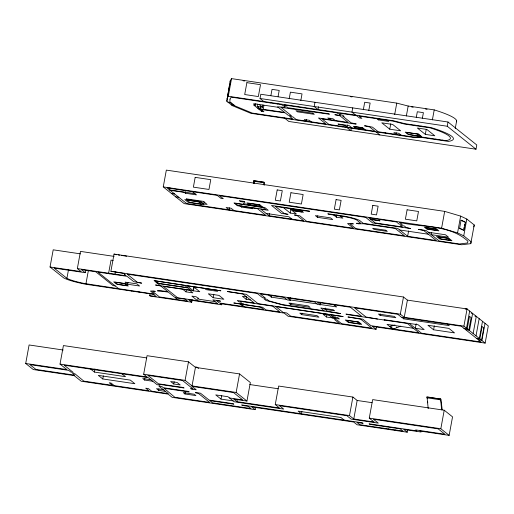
<?xml version="1.0" encoding="UTF-8"?>
<svg xmlns="http://www.w3.org/2000/svg" width="514" height="514" viewBox="0 0 514 514"><rect width="100%" height="100%" fill="white"/><g stroke="black" fill="none" stroke-linecap="round" stroke-linejoin="round"><path stroke-width="0.77" d="M226.982 98.527L228.293 96.266L393.525 120.764L404.929 123.681L430.976 127.543A69.808 9.477 10.4 0 1 448.362 141.421L422.315 137.566L414.49 137.579L250.826 113.311L232.373 105.678L226.815 101.245L230.227 80.878L231.531 78.616L396.769 103.115L408.174 106.032L434.214 109.893A69.808 9.477 10.4 0 1 456.438 121.805M229.405 86.795L229.52 85.009L227.651 96.375L227.978 95.238M230.137 82.234L230.227 80.878M255.554 407.345L255.13 409.658L172.19 397.361L168.123 394.116L81.212 381.234L74.17 375.612L33.294 369.553L25.7 363.488L29.099 344.965L63.183 350.021M149.992 294.098L149.702 295.659L156.192 296.475L153.827 294.586L152.003 294.079L86.121 284.313A26.169 3.553 10.4 0 1 63.672 277.875L50.044 266.997L53.199 249.817L80.409 253.852M175.325 297.728L185.188 299.193L187.629 301.14L159.501 296.97L152.697 291.534L155.344 291.387L153.667 290.943L150.454 291.053L154.335 294.149L84.219 283.458A22.719 3.084 10.4 0 1 67.687 278.723L66.916 278.318L68.49 269.728M50.044 266.997L81.141 271.604L77.338 268.571L80.492 251.391L114.127 256.383M25.7 363.488L66.916 369.598L60.022 364.092L63.421 345.569L146.612 357.905M66.916 278.318L54.099 268.083L85.195 272.696L85.626 270.351M85.941 283.799L88.376 270.525M77.338 268.571L124.272 275.53L126.033 275.401L123.514 273.39L110.889 271.263L114.037 254.089L403.477 297.002L407.396 300.125L467.065 308.972L488.3 325.934L485.145 343.108L372.432 326.396L376.075 329.301L376.505 326.955M121.844 373.762L125.506 376.685L94.403 372.072L94.968 368.975M115.438 271.848L115.014 274.155L115.766 274.752M102.774 378.959L98.283 375.368L130.35 380.122L134.841 383.714L102.774 378.959L103.346 375.862M124.272 275.53L124.561 273.968M127.742 284.261L125.056 282.115L136.904 283.869L139.59 286.015L127.742 284.261L128.025 282.732M163.253 186.91L166.337 170.115L444.681 211.382L460.64 216.111L466.821 219.054L474.223 224.965L470.766 243.655L461.675 244.767L184.198 203.628L163.253 186.91L441.597 228.177L457.556 232.9L463.737 235.849L471.139 241.76L470.766 243.655M169.986 187.623L169.569 189.917L194.992 193.682M60.022 364.092L147.171 377.013L143.663 374.211L147.062 355.688L188.497 361.83L195.436 367.375L239.55 373.916L250.35 382.538L246.945 401.061L233.69 399.095L236.909 401.665L279.52 407.981L275.253 404.576L278.652 386.046L352.9 397.059L357.166 400.464L372.033 402.668M152.799 381.266L144.601 380.052L144.884 378.522M192.519 191.709L196.502 194.89L185.406 193.245L185.689 191.716M165.476 391.385L158.665 390.377L158.942 388.867M189.582 290.256L192.853 292.864L185.972 291.843L186.344 289.8M203.73 203.904L200.839 201.597L187.224 199.573L186.312 198.847L203.306 201.366L207.103 204.405L203.73 203.904L204.116 201.79M173.745 383.99L170.654 381.516L177.112 382.474L180.208 384.947L173.745 383.99L174.162 381.722M226.815 101.245L227.381 98.174M227.663 96.638L227.92 94.904M228.222 93.567L228.46 91.955M228.73 90.477L229 89.006M229.771 85.131L230.054 83.596M228.293 96.266L231.531 78.616M193.99 287.05L193.303 290.77L199.76 291.727L193.508 286.735M118.618 288.643L97.911 272.105L127.048 276.307L133.794 281.691L141.697 283.156L137.373 282.302L127.183 274.168L257.238 293.449L262.577 297.709L265.475 298.139L260.135 293.879L284.236 297.452L287.377 299.958L290.551 300.427L287.41 297.921L314.684 301.969L317.832 304.481L320.749 304.911L317.601 302.399L350.419 307.263L361.837 316.38L345.961 314.022L346.481 314.439L407.319 323.46L419.038 332.815L370.947 325.69L362.775 319.162L347.927 316.965L360.693 319.175L372.02 328.215L341.604 323.704L336.754 319.83L334.479 319.496L339.33 323.364L290.686 316.155L286.716 312.981L283.169 312.454L275.819 306.588L328.009 314.324L333.104 318.391L335.379 318.731L330.284 314.664L343.153 316.573L258.015 303.633L246.367 294.329L227.355 291.515L243.071 294.085L254.263 303.022L237.282 300.504L238.92 301.808L241.394 302.174L240.327 301.326L272.638 306.119L279.982 311.985L265.841 309.884L262.493 307.211L244.323 304.519L243.225 303.639L240.751 303.273L241.85 304.147L233.799 302.958L260.81 307.25L263.714 309.569L219.375 302.997L216.465 300.677L220.538 301.281L220.095 300.921L212.815 299.848L217.634 303.69L177.651 297.76L163.381 286.369L193.36 290.815L194.08 286.908M191.587 302.148L192.018 299.81M149.702 295.659L150.236 296.083L191.683 302.226L192.114 299.88M198.141 298.004L197.639 300.729L191.876 296.128L196.168 296.764L199.329 299.283L215.025 301.609M246.945 401.061L236.151 392.439L192.037 385.898L185.098 380.354L188.497 361.83M184.976 393.968L183.247 392.587L194.196 394.212L195.924 395.594L184.976 393.968L185.252 392.445M192.037 385.898L195.532 366.938L196.939 367.15L198.558 368.442M229.372 207.772L229 209.808L226.109 207.502L231.152 208.254L234.043 210.56M213.181 297.69L208.324 293.809L219.009 295.396L223.86 299.27L213.181 297.69L213.805 294.284M261.151 109.572L263.894 111.763L261.69 111.435L253.428 104.837L255.535 105.152L255.818 103.61M260.572 106.52L260.148 108.833L257.154 106.443L257.578 104.13M191.683 302.226L188.767 299.9L221.688 304.776L221.971 303.215M258.324 106.976L258.034 108.518L284.672 112.47L277.579 106.803L284.917 107.31L283.998 106.578L287.088 107.034L287.975 107.741L328.87 113.8L329.416 114.237L281.017 107.381L291.477 115.734L288.142 115.239L285.109 112.817L258.94 109.244M263.843 101.534L260.026 98.489L260.804 94.255L448.015 122.011L476.774 144.974L475.996 149.208L288.784 121.452L284.917 118.368M251.532 207.817L252.682 208.735L241.574 207.091L241.818 205.728M261.69 111.435L261.973 109.893M257.154 106.443L262.545 107.24L262.969 104.927M263.2 109.283L263.907 105.447M253.967 183.588L253.884 180.677L264.003 182.181L264.228 184.969M253.884 180.677L254.109 183.472M270.904 95.495L272.034 89.359L279.211 90.419L278.087 96.555M233.208 400.92L221.014 399.115L221.701 395.382M264.087 185.091L264.003 182.181M250.376 299.919L246.155 299.289L246.585 296.925M289.189 98.797L290.404 92.16L302.033 93.889L300.818 100.526M236.151 392.439L239.55 373.916M269.028 215.745L260.823 209.192L268.237 210.29L264.716 207.476L248.249 205.041L247.234 204.231L243.456 203.666L244.465 204.476L233.998 202.927L237.519 205.741L257.527 208.703L265.732 215.257L186.614 203.525L167.095 187.938L217.223 195.371L220.936 198.333L223.282 198.68L219.568 195.718L365.692 217.383L372.631 222.922L410.557 228.544L406.246 227.535L404.306 225.987L400.483 225.421L402.423 226.97L375.201 222.935L368.834 217.846L396.429 221.939L399.115 224.078L402.237 224.547L399.551 222.401C422.084 227.715 449.679 224.374 467.926 241.227L467.579 242.974L459.426 243.977L439.174 240.97L426.08 230.516L418.306 229.366L423.607 230.426L436.277 240.539L407.628 236.292L397.785 228.441L363.18 223.307L359.556 220.416A16.172 2.197 10.4 0 0 343.384 216.047L327.803 213.74L328.44 214.248L344.02 216.555A12.811 1.741 10.4 0 1 356.626 219.947L360.674 223.179L356.446 223.294L358.374 223.821L363.347 223.738L395.247 228.467L404.467 235.823L355.894 228.627L350.066 223.969L353.407 223.911L351.64 223.423L347.586 223.532L353.516 228.274L306.672 221.328L299.72 215.777L294.438 214.993L297.388 215.745L303.858 220.911L269.028 215.745L269.452 213.458M236.909 401.665L237.333 399.346M286.735 299.444L271.308 297.163L271.591 295.621M306.517 119.544L306.235 121.092L304.314 119.556L309.267 120.289L311.188 121.824M289.581 208.511L296.411 213.965L290.198 213.04L290.988 208.735M314.96 102.286L314.183 106.52L317.999 109.566L318.519 106.745M290.288 297.574L289.864 299.88L317.138 303.928M290.712 304.5L288.919 303.061L308.316 305.939L310.115 307.372L290.712 304.5L290.969 303.112M330.104 118.271L329.847 119.672L327.739 117.989L333.04 118.773L335.154 120.456M317.504 217.332L315.371 215.629L330.598 217.891L332.731 219.594L317.504 217.332L317.781 215.803M301.724 314.639L299.81 313.116L317.022 315.667L318.937 317.196L301.724 314.639L302.001 313.135M347.541 124.928L347.13 127.151L344.978 125.435L338.726 124.51L338.051 123.97L349.147 125.615L351.974 127.87M352.726 107.882L351.949 112.116L355.765 115.168M351.383 127.838L350.863 130.659L346.995 127.568M320.678 302.213L320.254 304.519L336.664 306.948L334.01 304.828M340.191 215.989L342.922 218.167L336.374 217.197L336.798 214.897M301.885 411.508L301.467 413.789L298.139 411.129L340.885 417.471L344.213 420.124M325.356 308.027L325.099 309.415L334.608 310.829L333.271 309.762L323.769 308.355L327.431 311.278L340.596 313.566L282.957 305.02L266.008 300.452L264.01 298.859L266.907 299.289L268.809 300.806L282.43 304.609L324.283 310.809L320.775 308.008L323.916 308.477M363.334 109.713L364.696 102.267L370.138 103.07L368.769 110.516M332.481 317.896L326.512 317.016L326.949 314.658M335.038 316.708L334.755 318.237L339.381 318.924L337.685 317.568L333.059 316.881M387.363 120.289L388.809 121.439L378.503 119.91L378.779 118.387M389.766 129.2L381.793 122.833L392.683 124.446L400.65 130.813L389.766 129.2L390.769 123.733M394.656 114.628L396.769 103.115M396.493 132.914L396.217 134.43L393.917 132.593L398.774 133.312L401.074 135.15M407.653 429.897L407.229 432.21L403.786 429.46L421.062 432.017L419.829 431.034L449.14 435.384L452.538 416.854L444.224 410.217L372.663 399.609L369.264 418.133L374.108 422.007L353.767 418.987L349.494 415.582L352.9 397.059M406.343 116.01L408.174 106.032M353.767 418.987L357.166 400.464M416.308 117.269L417.323 111.75L423.401 112.656L422.392 118.175M380.154 315.397L378.452 314.035L394.116 316.361L395.825 317.716L380.154 315.397L380.411 314.003M425.322 134.379L417.374 128.031L426.838 129.432L434.786 135.78L425.322 134.379L426.19 129.637M407.628 236.292L408.604 230.953M393.004 324.97L392.934 325.381L391.45 325.58L389.818 326.596L394.958 324.97M432.383 119.871L434.214 109.893M396.615 327.399L396.692 326.988M485.145 343.108L463.911 326.146L404.242 317.305L400.329 314.176L403.477 297.002M447.476 324.199L449.23 325.6L403.766 318.86L404.049 317.318M404.242 317.305L407.396 300.125M475.996 149.208L447.238 126.245L448.015 122.011M431.631 232.694L431.272 234.66L448.561 237.224L445.497 234.776L428.207 232.212M416.186 323.717L415.351 328.292L424.166 329.596L418.068 324.732L384.067 319.676L384.588 320.093M455.243 128.539L456.65 120.867M441.597 228.177L444.681 211.382M433.591 329.789L427.944 325.278L448.876 328.388L454.524 332.892L433.591 329.789L434.304 325.876M428.207 408.636L427.018 396.879L440.884 399.14L442.22 409.767M457.556 232.9L460.64 216.111M459.587 228.338L461.071 220.223L465.401 222.157L463.911 230.266L459.587 228.338L463.557 230.227M427.757 402.783L427.609 401.601M463.827 228.756L464.097 227.278M464.373 225.807L464.643 224.329M463.737 235.849L466.821 219.054M441.654 409.87L440.562 398.89M449.14 435.384L440.826 428.74L444.224 410.217M463.911 326.146L467.065 308.972M466.506 328.221L469.661 311.047M469.468 330.586L472.617 313.411L471.299 313.212M473.137 333.515L476.292 316.341L474.968 316.149M476.022 335.822L479.176 318.648M479.356 338.482L482.505 321.301M481.875 340.493L485.03 323.319M473.85 226.86L474.223 224.965M400.824 326.139L393.428 329.018L390.518 326.698M465.138 309.055L467.053 308.965M243.051 80.762L244.625 80.994M350.497 96.69L352.064 96.921M411.598 106.976L413.14 107.208M425.515 109.039L427.057 109.27M260.026 98.489L447.238 126.245M278.222 107.317L253.691 103.68L255.535 105.152M227.895 102.106L230.857 102.543M231.351 104.869L234.313 105.306M254.044 180.806L263.386 182.194M253.781 181.249L263.9 182.746M370.465 219.15L380.039 220.834L370.87 219.472M170.006 190.264L184.34 192.39L185.406 193.245M171.535 193.521L174.664 193.984M234.448 203.287L263.046 207.527L265.693 209.635L237.095 205.394M399.719 229.983L428.374 234.23M175.717 196.856L178.846 197.318M266.111 213.413L288.99 216.805L291.913 219.137M116.723 254.738L114.037 254.089M118.252 254.963L119.781 255.188M121.31 255.419L126.669 256.21M113.157 260.437L111.024 260.123L108.621 273.21L109.373 273.808M110.889 271.263L400.329 314.176M463.904 328.292L467.213 328.787L469.494 316.335L471.113 317.626L468.826 330.072L465.517 329.583M157.098 283.079L187.449 287.583L184.757 285.431L154.046 280.644L220.885 290.796L187.057 285.778L193.36 290.815M157.599 283.477L187.944 287.981L190.745 290.217L155.511 284.994L160.721 285.977L167.917 291.721L161.068 290.706L157.406 290.821L168.207 292.042L177.76 299.675M246.656 296.944L242.435 296.321L246.155 299.289M329.031 315.14L323.062 314.253L326.512 317.016M413.352 328.273L387.036 324.373L392.722 328.915M476.536 338.379L479.838 338.867L482.113 326.461L483.828 327.823L481.547 340.236L478.245 339.741M115.2 285.912L113.061 285.598L95.771 271.79L81.392 269.657L85.195 272.696M376.075 329.301L288.136 316.264L284.158 313.09L220.223 303.607L221.688 304.776M428.091 397.245L430.346 397.579M431.85 397.804L440.884 399.14M426.845 397.804L440.395 399.815M249.778 384.543L278.19 388.757M143.663 374.211L185.098 380.354M150.936 379.782L142.744 378.567L144.601 380.052M369.264 418.133L440.826 428.74M275.253 404.576L349.494 415.582M229.514 397.971L242.775 399.937L233.523 392.555L191.96 386.393L196.226 389.798L191.221 389.053L190.617 388.571L193.071 388.937L182.464 380.469L147.839 375.336L158.447 383.804L183.485 387.517L184.083 387.999L159.051 384.286L160.111 385.134L157.078 384.684L148.315 377.687L64.199 365.216L73.264 372.451L70.919 372.104L68.748 370.376L29.876 364.612L35.922 369.438L74.8 375.207L72.551 373.408L74.896 373.755L83.84 381.118L148.951 390.775L145.706 388.179L148.366 388.578L151.617 391.167L168.296 393.64L158.922 386.155L161.961 386.605L163.33 387.704L188.49 391.437L189.197 391.996L164.037 388.269L174.818 397.251L209.654 402.417L198.301 393.345L196.059 393.017L195.352 392.452L200.511 393.216L209.127 400.098L233.157 403.663L233.844 404.203L209.815 400.644L212.578 402.847L250.954 408.54L248.191 406.336L242.357 405.469L241.67 404.923L362.441 422.829L363.122 423.375L356.992 422.463L359.755 424.673L403.06 431.092L400.297 428.882L369.759 424.358L369.071 423.812L416.886 430.899L415.653 429.916L444.963 434.259L438.191 428.856L373.434 419.257L378.285 423.125L351.133 419.103L346.866 415.691L279.43 405.694L283.696 409.099L234.275 401.775L227.94 396.718L215.745 394.906L221.014 399.115M163.323 389.67L156.519 388.661L158.665 390.377M407.229 432.21L357.127 424.782L353.677 422.033L251.687 406.908L255.13 409.658M461.071 220.223L465.048 222.119M442.496 140.116L443.164 140.656M420.947 126.052L421.615 126.592M435.692 139.108L436.367 139.647M414.862 125.153L415.53 125.686M377.058 118.76L378.503 119.91M393.428 134.019L394.097 134.552M385.423 132.83L386.091 133.364M376.004 131.873L379.872 134.957M341.63 126.341L342.298 126.874M334.569 125.294L335.237 125.827M276.821 103.462L277.489 103.995M291.522 118.907L292.19 119.447M269.638 102.395L270.306 102.935M284.608 117.886L285.283 118.419M259.082 104.477L262.545 107.24M229.822 102.389L233.285 105.152M333.644 215.019L336.374 217.197M283.368 207.592L290.198 213.04M402.012 317.459L403.766 318.86M409.228 323.402L421.467 333.175L481.091 342.016L461.354 326.255L401.685 317.408L397.772 314.285L354.57 307.88L365.987 316.997L377.488 319.04M240.423 206.165L241.574 207.091M235.373 203.422L238.014 205.536M427.018 396.879L427.487 398.311M268.816 295.164L271.308 297.163M241.426 304.378L244.33 306.697M240.404 304.224L243.315 306.543M395.041 429.903L395.812 430.52M216.034 290.076L217.634 291.354L206.191 289.658L204.585 288.38M388.263 428.894L389.034 429.511M182.701 289.234L185.972 291.843M158.614 283.304L156.487 281.608L154.971 281.383L160.4 285.72M138.555 291.599L139.3 292.196M130.8 290.449L131.545 291.046M114.288 385.635L111.037 383.039L109.212 382.769L112.463 385.365M90.74 369.148L94.403 372.072M230.015 99.093L229.854 101.746L235.219 106.032L252.297 113.093L293.019 119.132L289.568 116.376L292.896 116.871L296.353 119.627L326.024 124.022L318.462 117.982L348.151 122.383L339.895 115.791L334.858 114.693L340.159 115.477L339.156 114.673L342.568 115.181L344.097 116.408L342.787 116.209L351.113 122.859L356.26 123.893L355.874 124.182L321.925 118.837L328.966 124.459L375.085 131.301L369.611 126.932L364.458 125.898L364.837 125.622L372.489 127.164L378.253 131.77L412.755 136.885L420.58 136.872L446.049 140.643L447.745 140.271A66.717 9.053 10.4 0 0 433.623 128.995L430.006 127.832L404.492 124.054L393.088 121.137L359.08 116.093L361.901 118.348L359.485 117.989L356.658 115.734L340.204 113.292L341.026 113.954L337.621 113.446L336.798 112.791L284.608 105.055L285.488 105.755L282.398 105.299L281.511 104.593L231.152 97.127L230.015 99.093M195.172 177.362L193.38 187.141L208.96 189.454L210.759 179.669L195.172 177.362M246.881 82.658L244.696 94.537L258.336 96.561L260.514 84.681L246.881 82.658M277.194 189.923L275.298 200.222L280.387 200.974L282.276 190.675L277.194 189.923M290.937 192.724L289.196 202.201L301.41 204.013L303.144 194.536L290.937 192.724M336.085 199.618L334.338 209.134L339.375 209.879L341.123 200.364L336.085 199.618M372.811 205.382L371.204 214.12L376.518 214.903L378.124 206.172L372.811 205.382M407.107 209.789L405.385 219.189L416.764 220.872L418.486 211.472L407.107 209.789M312.872 113.189L295.974 110.683L297.407 111.827L314.298 114.333L312.872 113.189M418.576 134.109L405.212 132.124L408.244 134.546L421.608 136.525L418.576 134.109M417.882 134.135L406.317 132.419L408.938 134.514L420.503 136.229L417.882 134.135M362.711 127.723L353.407 126.348L355.797 128.256L365.101 129.631L362.711 127.723M361.991 127.755L354.544 126.65L356.517 128.224L363.957 129.329L361.991 127.755M436.598 229.013L424.403 227.207L426.716 229.051L438.911 230.857L436.598 229.013M435.647 229.051L425.92 227.612L427.667 229.013L437.401 230.452L435.647 229.051M243.957 201.398L239.395 200.717L240.43 201.546L244.998 202.22L243.957 201.398M309.049 211.023L271.527 205.459L281.454 213.381L288.052 214.357L284.248 213.483L275.388 206.41L309.634 211.485L309.049 211.023M301.3 210.579L291.701 209.159L293.879 210.894L303.472 212.314L301.3 210.579M300.375 210.618L293.16 209.545L294.798 210.856L302.014 211.922L300.375 210.618M259.808 204.765L246.932 202.857L249.586 204.977L262.461 206.885L259.808 204.765M258.568 204.816L248.898 203.383L250.826 204.925L260.495 206.358L258.568 204.816M448.87 238.31L436.489 236.472L439.566 238.926L451.947 240.764L448.87 238.31M447.733 238.355L438.301 236.96L440.704 238.881L450.135 240.276L447.733 238.355M200.466 201.912L184.751 199.586L188.31 202.426L204.026 204.758L200.466 201.912M198.963 201.976L187.122 200.222L189.807 202.368L201.649 204.122L198.963 201.976M385.879 230.253L372.663 228.293L374.096 229.43L387.312 231.39L385.879 230.253M125.236 283.567L113.716 281.858L116.787 284.306L128.301 286.015L125.236 283.567M124.298 283.606L115.207 282.257L117.725 284.268L126.817 285.617L124.298 283.606M358.669 321.963L345.267 319.978L348.306 322.4L361.708 324.392L358.669 321.963M357.641 322.008L346.892 320.415L349.327 322.362L360.083 323.955L357.641 322.008"/></g></svg>
